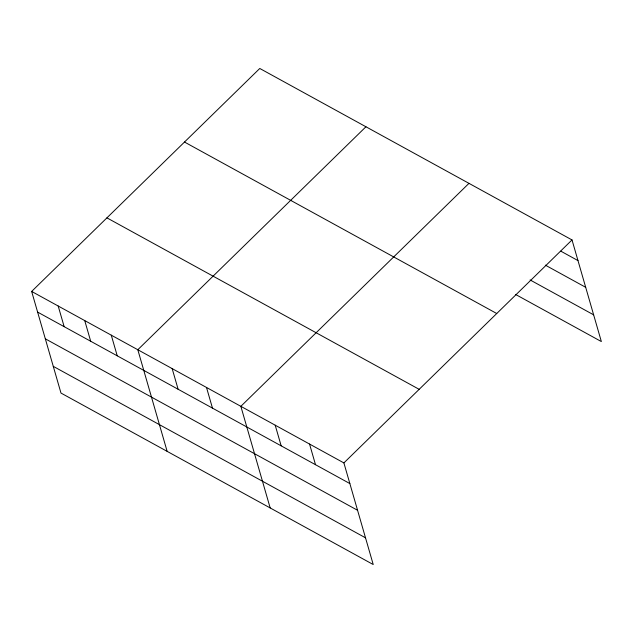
<?xml version="1.0" encoding="UTF-8"?>
<svg xmlns="http://www.w3.org/2000/svg" width="633" height="633" viewBox="0 0 633 633"><rect width="100%" height="100%" fill="white"/><g stroke="black" fill="none" stroke-linecap="round" stroke-linejoin="round"><path stroke-width="0.95" d="M31.65 291.441L343.893 462.913L373.225 564.533L60.982 393.061L31.65 291.441L259.775 68.467L572.018 239.939L601.35 341.559L515.484 294.4M365.937 126.766L137.812 349.74L167.144 451.361M468.982 183.348L240.849 406.331L270.18 507.951M343.893 462.913L572.018 239.939M560.806 251.159L577.976 260.59M545.337 265.148L585.691 287.311M530.098 279.944L593.635 314.838M184.496 142.045L496.739 313.517M106.93 217.863L419.173 389.335M37.608 312.093L349.851 483.565M45.323 338.813L357.566 510.285M53.267 366.341L365.51 537.813M309.545 444.05L315.503 464.701M275.197 425.194L281.163 445.846M206.508 387.467L212.466 408.119M172.16 368.604L178.118 389.255M111.273 335.166L117.232 355.817M84.735 320.591L90.693 341.242M58.189 306.016L64.155 326.668"/></g></svg>
